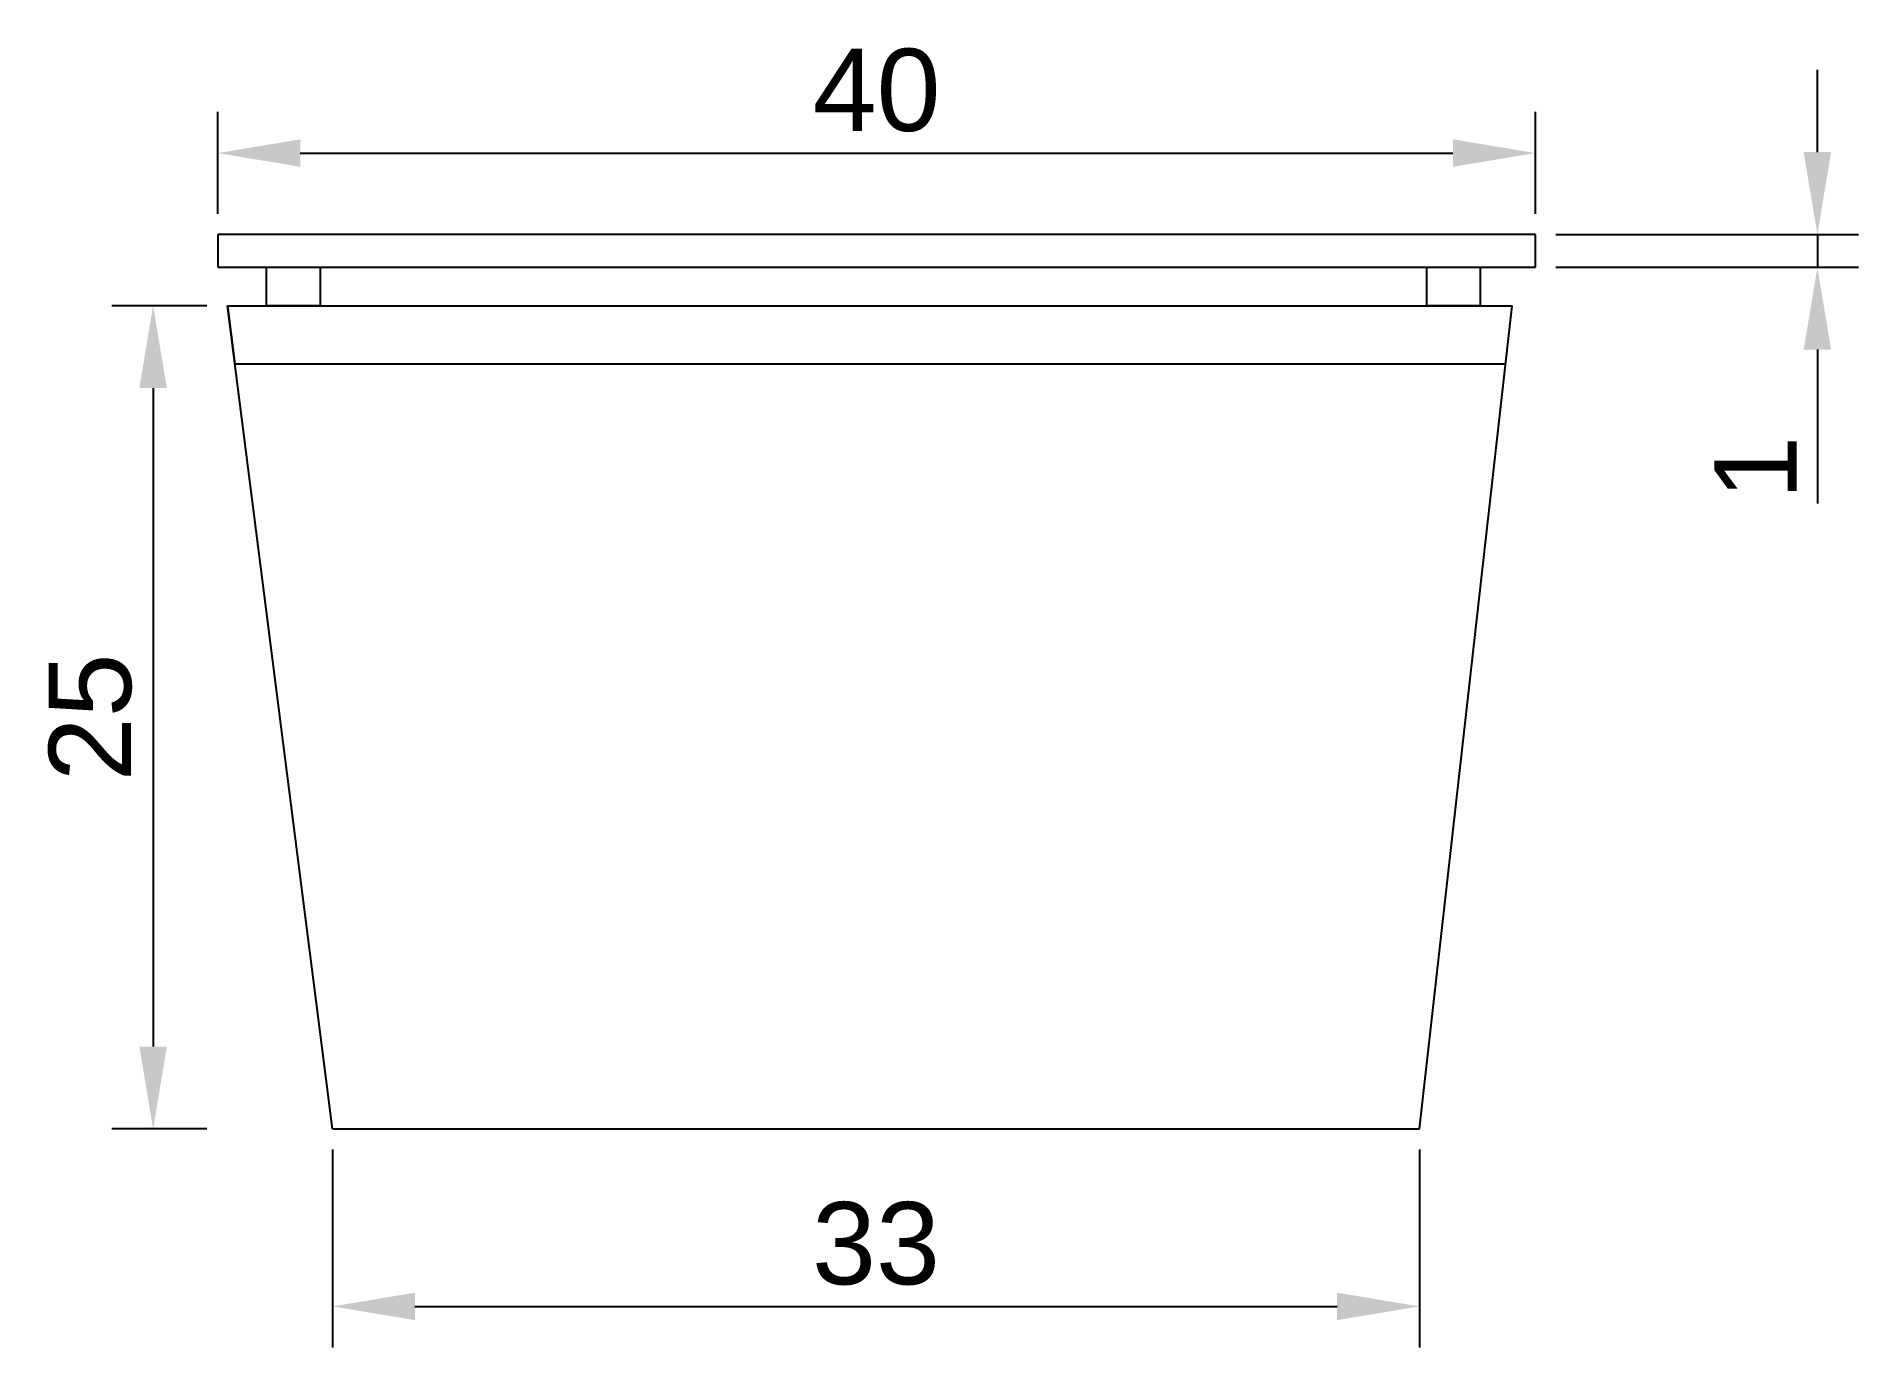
# Model space of a CAD drawing. Header units: millimetres. Extents: x 2496.3 to 2551.7, y 993.8 to 1033.6.
import ezdxf

# ---------------------------------------------------------------- set-up
doc = ezdxf.new("R2010")
doc.units = ezdxf.units.MM
doc.styles.get("Standard").update_dxf_attribs({"font": 'arial.ttf'})
doc.dimstyles.new('ISO-25', dxfattribs={"dimtxt": 2.5, "dimasz": 2.5, "dimexe": 1.25, "dimexo": 0.625, "dimtad": 1, "dimtxsty": 'Standard', "dimcen": 2.5, "dimadec": 0, "dimazin": 0, "dimtfac": 1, "dimtmove": 0, "dimatfit": 3, "dimfxl": 1, "dimarcsym": 0})

# ---------------------------------------------------------------- blocks, each defined once
blk = doc.blocks.new('*D3')
at = {"color": 0, "lineweight": -2, "transparency": 16777216}
for p, q in [((2501.842, 1028.205), (2501.842, 1031.3)), ((2541.842, 1028.205), (2541.842, 1031.3)), ((2504.342, 1030.05), (2539.342, 1030.05))]:
    blk.add_line(p, q, dxfattribs=at)
at = {"color": 0, "transparency": 16777216}
for points in [[(2504.342, 1030.467), (2504.342, 1029.634), (2501.842, 1030.05)], [(2539.342, 1030.467), (2539.342, 1029.634), (2541.842, 1030.05)]]:
    blk.add_solid(points, dxfattribs=at)
at = {"layer": 'Defpoints', "color": 0, "transparency": 16777216}
for p in [(2541.842, 1030.05), (2501.842, 1027.58), (2541.842, 1027.58)]:
    blk.add_point(p, dxfattribs=at)
at = {"color": 0, "transparency": 16777216, "insert": (2521.842, 1031.952), "char_height": 2.5, "attachment_point": 5}
blk.add_mtext('40', dxfattribs=at)
blk = doc.blocks.new('*D4')
at = {"color": 0, "lineweight": -2, "transparency": 16777216}
for p, q in [((2501.511, 1025.413), (2498.627, 1025.413)), ((2499.877, 1022.913), (2499.877, 1002.913)), ((2501.511, 1000.413), (2498.627, 1000.413))]:
    blk.add_line(p, q, dxfattribs=at)
at = {"color": 0, "transparency": 16777216}
for points in [[(2499.461, 1022.913), (2500.294, 1022.913), (2499.877, 1025.413)], [(2499.461, 1002.913), (2500.294, 1002.913), (2499.877, 1000.413)]]:
    blk.add_solid(points, dxfattribs=at)
at = {"layer": 'Defpoints', "color": 0, "transparency": 16777216}
for p in [(2502.136, 1025.413), (2499.877, 1000.413), (2502.136, 1000.413)]:
    blk.add_point(p, dxfattribs=at)
at = {"color": 0, "transparency": 16777216, "insert": (2497.976, 1012.913), "char_height": 2.5, "attachment_point": 5, "rotation": 90}
blk.add_mtext('25', dxfattribs=at)
blk = doc.blocks.new('*D5')
at = {"color": 0, "lineweight": -2, "transparency": 16777216}
for p, q in [((2550.405, 1030.08), (2550.405, 1032.58)), ((2542.467, 1027.58), (2551.655, 1027.58)), ((2550.405, 1027.58), (2550.405, 1026.58)), ((2542.467, 1026.58), (2551.655, 1026.58)), ((2550.405, 1024.08), (2550.405, 1019.409))]:
    blk.add_line(p, q, dxfattribs=at)
at = {"color": 0, "transparency": 16777216}
for points in [[(2549.988, 1030.08), (2550.822, 1030.08), (2550.405, 1027.58)], [(2549.988, 1024.08), (2550.822, 1024.08), (2550.405, 1026.58)]]:
    blk.add_solid(points, dxfattribs=at)
at = {"layer": 'Defpoints', "color": 0, "transparency": 16777216}
for p in [(2541.842, 1027.58), (2541.842, 1026.58), (2550.405, 1026.58)]:
    blk.add_point(p, dxfattribs=at)
at = {"color": 0, "transparency": 16777216, "insert": (2548.525, 1020.494), "char_height": 2.5, "attachment_point": 5, "rotation": 90}
blk.add_mtext('1', dxfattribs=at)
blk = doc.blocks.new('*D6')
at = {"color": 0, "lineweight": -2, "transparency": 16777216}
for p, q in [((2505.325, 999.788), (2505.325, 993.774)), ((2538.325, 999.788), (2538.325, 993.774)), ((2507.825, 995.024), (2535.825, 995.024))]:
    blk.add_line(p, q, dxfattribs=at)
at = {"color": 0, "transparency": 16777216}
for points in [[(2507.825, 995.44), (2507.825, 994.607), (2505.325, 995.024)], [(2535.825, 995.44), (2535.825, 994.607), (2538.325, 995.024)]]:
    blk.add_solid(points, dxfattribs=at)
at = {"layer": 'Defpoints', "color": 0, "transparency": 16777216}
for p in [(2505.325, 1000.413), (2538.325, 1000.413), (2538.325, 995.024)]:
    blk.add_point(p, dxfattribs=at)
at = {"color": 0, "transparency": 16777216, "insert": (2521.825, 996.926), "char_height": 2.5, "attachment_point": 5}
blk.add_mtext('33', dxfattribs=at)

msp = doc.modelspace()

# ---------------------------------------------------------------- linework, layer by layer
for p, q in [((2541.842, 1027.58), (2501.842, 1027.58)), ((2501.842, 1027.58), (2501.842, 1026.58)), ((2541.842, 1026.58), (2541.842, 1027.58)), ((2501.842, 1026.58), (2541.842, 1026.58)), ((2502.136, 1025.413), (2541.136, 1025.413)), ((2505.325, 1000.413), (2502.136, 1025.413)), ((2502.136, 1025.413), (2502.361, 1023.649)), ((2538.325, 1000.413), (2541.136, 1025.413)), ((2502.361, 1023.649), (2540.938, 1023.649)), ((2505.325, 1000.413), (2538.325, 1000.413)), ((2505.325, 1000.413), (2521.782, 1000.413))]:
    msp.add_line(p, q)
for points in [[(2503.324, 1026.58), (2504.949, 1026.58), (2504.949, 1025.413), (2503.324, 1025.413)], [(2538.545, 1026.58), (2540.169, 1026.58), (2540.169, 1025.413), (2538.545, 1025.413)]]:
    msp.add_lwpolyline(points, close=True)

# ---------------------------------------------------------------- dimensions: what is measured, and where the dimension line sits
for base, p1, p2, picture, middle in [((2541.842, 1030.05), (2501.842, 1027.58), (2541.842, 1027.58), '*D3', (2521.842, 1031.952)), ((2538.325, 995.024), (2505.325, 1000.413), (2538.325, 1000.413), '*D6', (2521.825, 996.926))]:
    dim = msp.add_linear_dim(base=base, p1=p1, p2=p2, dimstyle='ISO-25')
    dim.commit()
    dim.dimension.update_dxf_attribs({"geometry": picture, "text_midpoint": middle})
for base, p1, p2, picture, middle in [((2550.405, 1026.58), (2541.842, 1027.58), (2541.842, 1026.58), '*D5', (2548.525, 1020.494)), ((2499.877, 1000.413), (2502.136, 1025.413), (2502.136, 1000.413), '*D4', (2497.976, 1012.913))]:
    dim = msp.add_linear_dim(base=base, p1=p1, p2=p2, angle=90, dimstyle='ISO-25')
    dim.commit()
    dim.dimension.update_dxf_attribs({"geometry": picture, "text_midpoint": middle})

doc.saveas('drawing.dxf')
